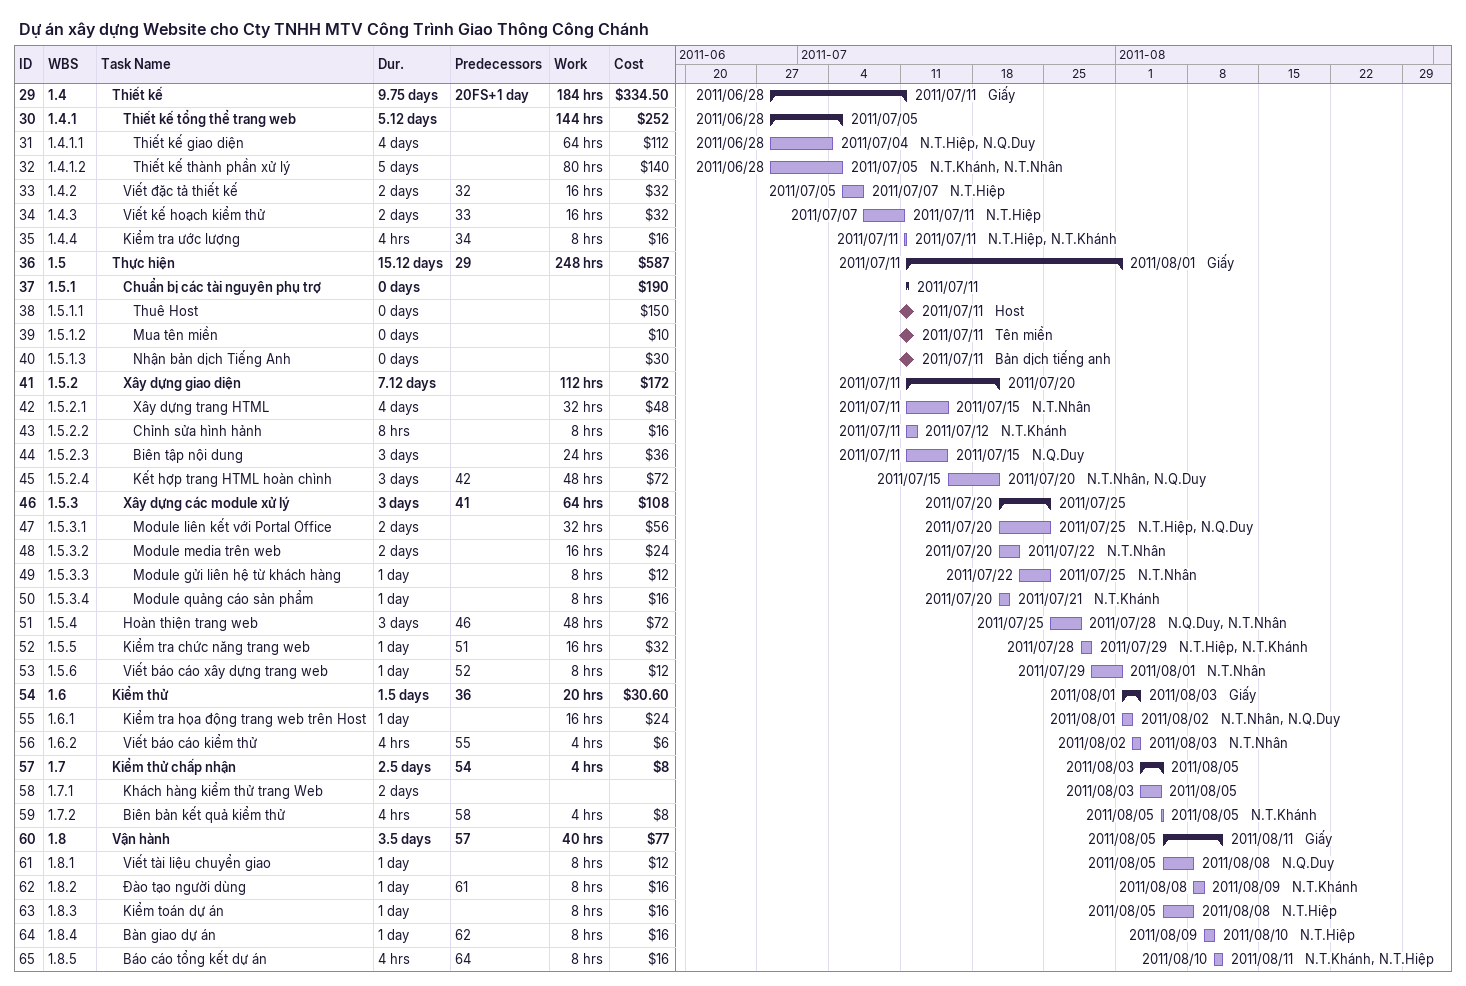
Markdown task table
Dự án xây dựng Website cho Cty TNHH MTV Công Trình Giao Thông Công Chánh

| ID | WBS | Task | Duration | Start | Finish | Predecessors | Resources | Work (h) | Cost ($) |
|---|---|---|---|---|---|---|---|---|---|
| 29 | 1.4 | **Thiết kế** | 9.75d | 2011-06-28 | 2011-07-11 | 20FS+1d | Giấy | 184 | 334.50 |
| 30 | 1.4.1 | **Thiết kế tổng thể trang web** | 5.12d | 2011-06-28 | 2011-07-05 |  |  | 144 | 252 |
| 31 | 1.4.1.1 | Thiết kế giao diện | 4d | 2011-06-28 | 2011-07-04 |  | N.T.Hiệp, N.Q.Duy | 64 | 112 |
| 32 | 1.4.1.2 | Thiết kế thành phần xử lý | 5d | 2011-06-28 | 2011-07-05 |  | N.T.Khánh, N.T.Nhân | 80 | 140 |
| 33 | 1.4.2 | Viết đặc tả thiết kế | 2d | 2011-07-05 | 2011-07-07 | 32 | N.T.Hiệp | 16 | 32 |
| 34 | 1.4.3 | Viết kế hoạch kiểm thử | 2d | 2011-07-07 | 2011-07-11 | 33 | N.T.Hiệp | 16 | 32 |
| 35 | 1.4.4 | Kiểm tra ước lượng | 4h | 2011-07-11 | 2011-07-11 | 34 | N.T.Hiệp, N.T.Khánh | 8 | 16 |
| 36 | 1.5 | **Thực hiện** | 15.12d | 2011-07-11 | 2011-08-01 | 29 | Giấy | 248 | 587 |
| 37 | 1.5.1 | **Chuẩn bị các tài nguyên phụ trợ** | 0d | 2011-07-11 | 2011-07-11 |  |  |  | 190 |
| 38 | 1.5.1.1 | Thuê Host | 0d | 2011-07-11 | 2011-07-11 |  | Host |  | 150 |
| 39 | 1.5.1.2 | Mua tên miền | 0d | 2011-07-11 | 2011-07-11 |  | Tên miền |  | 10 |
| 40 | 1.5.1.3 | Nhận bản dịch Tiếng Anh | 0d | 2011-07-11 | 2011-07-11 |  | Bản dịch tiếng anh |  | 30 |
| 41 | 1.5.2 | **Xây dựng giao diện** | 7.12d | 2011-07-11 | 2011-07-20 |  |  | 112 | 172 |
| 42 | 1.5.2.1 | Xây dựng trang HTML | 4d | 2011-07-11 | 2011-07-15 |  | N.T.Nhân | 32 | 48 |
| 43 | 1.5.2.2 | Chỉnh sửa hình hảnh | 8h | 2011-07-11 | 2011-07-12 |  | N.T.Khánh | 8 | 16 |
| 44 | 1.5.2.3 | Biên tập nội dung | 3d | 2011-07-11 | 2011-07-15 |  | N.Q.Duy | 24 | 36 |
| 45 | 1.5.2.4 | Kết hợp trang HTML hoàn chình | 3d | 2011-07-15 | 2011-07-20 | 42 | N.T.Nhân, N.Q.Duy | 48 | 72 |
| 46 | 1.5.3 | **Xây dựng các module xử lý** | 3d | 2011-07-20 | 2011-07-25 | 41 |  | 64 | 108 |
| 47 | 1.5.3.1 | Module liên kết với Portal Office | 2d | 2011-07-20 | 2011-07-25 |  | N.T.Hiệp, N.Q.Duy | 32 | 56 |
| 48 | 1.5.3.2 | Module media trên web | 2d | 2011-07-20 | 2011-07-22 |  | N.T.Nhân | 16 | 24 |
| 49 | 1.5.3.3 | Module gửi liên hệ từ khách hàng | 1d | 2011-07-22 | 2011-07-25 |  | N.T.Nhân | 8 | 12 |
| 50 | 1.5.3.4 | Module quảng cáo sản phẩm | 1d | 2011-07-20 | 2011-07-21 |  | N.T.Khánh | 8 | 16 |
| 51 | 1.5.4 | Hoàn thiện trang web | 3d | 2011-07-25 | 2011-07-28 | 46 | N.Q.Duy, N.T.Nhân | 48 | 72 |
| 52 | 1.5.5 | Kiểm tra chức năng trang web | 1d | 2011-07-28 | 2011-07-29 | 51 | N.T.Hiệp, N.T.Khánh | 16 | 32 |
| 53 | 1.5.6 | Viết báo cáo xây dựng trang web | 1d | 2011-07-29 | 2011-08-01 | 52 | N.T.Nhân | 8 | 12 |
| 54 | 1.6 | **Kiểm thử** | 1.5d | 2011-08-01 | 2011-08-03 | 36 | Giấy | 20 | 30.60 |
| 55 | 1.6.1 | Kiểm tra họa động trang web trên Host | 1d | 2011-08-01 | 2011-08-02 |  | N.T.Nhân, N.Q.Duy | 16 | 24 |
| 56 | 1.6.2 | Viết báo cáo kiểm thử | 4h | 2011-08-02 | 2011-08-03 | 55 | N.T.Nhân | 4 | 6 |
| 57 | 1.7 | **Kiểm thử chấp nhận** | 2.5d | 2011-08-03 | 2011-08-05 | 54 |  | 4 | 8 |
| 58 | 1.7.1 | Khách hàng kiểm thử trang Web | 2d | 2011-08-03 | 2011-08-05 |  |  |  |  |
| 59 | 1.7.2 | Biên bản kết quả kiểm thử | 4h | 2011-08-05 | 2011-08-05 | 58 | N.T.Khánh | 4 | 8 |
| 60 | 1.8 | **Vận hành** | 3.5d | 2011-08-05 | 2011-08-11 | 57 | Giấy | 40 | 77 |
| 61 | 1.8.1 | Viết tài liệu chuyển giao | 1d | 2011-08-05 | 2011-08-08 |  | N.Q.Duy | 8 | 12 |
| 62 | 1.8.2 | Đào tạo người dùng | 1d | 2011-08-08 | 2011-08-09 | 61 | N.T.Khánh | 8 | 16 |
| 63 | 1.8.3 | Kiểm toán dự án | 1d | 2011-08-05 | 2011-08-08 |  | N.T.Hiệp | 8 | 16 |
| 64 | 1.8.4 | Bàn giao dự án | 1d | 2011-08-09 | 2011-08-10 | 62 | N.T.Hiệp | 8 | 16 |
| 65 | 1.8.5 | Báo cáo tổng kết dự án | 4h | 2011-08-10 | 2011-08-11 | 64 | N.T.Khánh, N.T.Hiệp | 8 | 16 |
